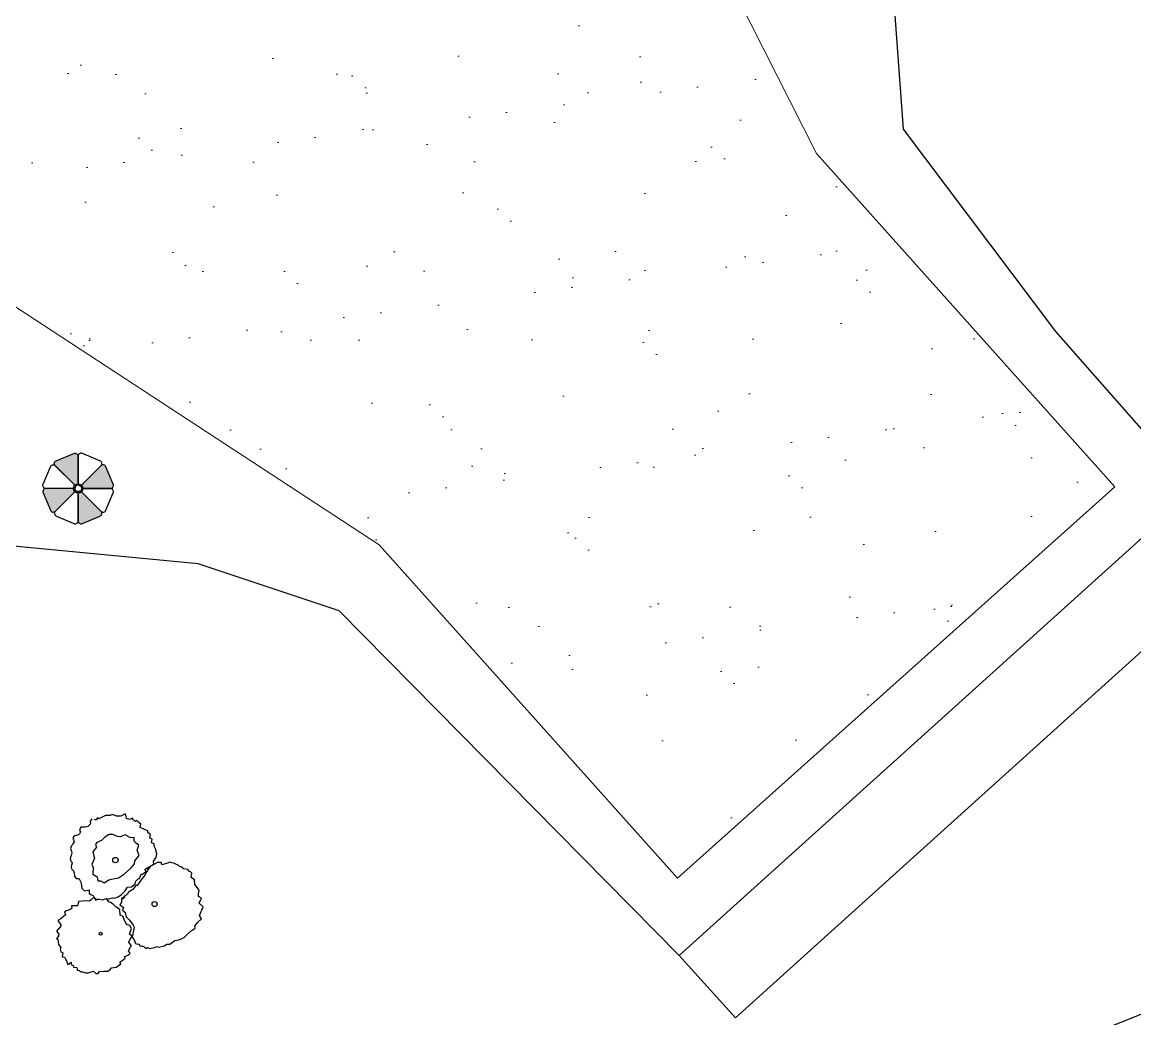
# Model space of a CAD drawing. Header units: millimetres. Extents: x 185 to 501, y 88 to 528.
# Drawn here: x 391.94 to 431.73, y 144.2 to 179.86 of the extents above; entities that cross this region are included whole.
import ezdxf

# ---------------------------------------------------------------- set-up
doc = ezdxf.new("R2010")
doc.units = ezdxf.units.MM
for name, color, linetype in [('aceras', 7, 'Continuous'), ('arboles', 84, 'Continuous'), ('cerca', 50, 'Continuous'), ('pavimento', 252, 'Continuous'), ('SITE_FURNISHINGS', 230, 'Continuous')]:
    doc.layers.add(name, color=color, linetype=linetype)
doc.layers.add('Paredes', color=141, linetype='Continuous', lineweight=9)

msp = doc.modelspace()

# ---------------------------------------------------------------- hatches: boundary and pattern name
msp.add_hatch(color=230).paths.add_polyline_path([(393.934, 164.329, 0.534511), (393.782, 164.431), (393.155, 164.171, 0.475071), (393.107, 164.008, -0.059116), (393.127, 163.992), (393.825, 163.294, -0.187719), (393.934, 163.342, 0.000562), (393.934, 163.342)])
h = msp.add_hatch(color=230)
edge = h.paths.add_edge_path()
edge.add_arc((394.106, 163.246), 0.0682, 135, 270)
edge.add_line((394.106, 163.177), (395.093, 163.177))
edge.add_arc((395.093, 163.287), 0.11, 270, 382.5)
edge.add_line((395.195, 163.329), (394.935, 163.956))
edge.add_arc((394.833, 163.914), 0.11, 22.5, 135)
edge.add_line((394.756, 163.992), (394.058, 163.294))
edge = h.paths.add_edge_path()
edge.add_arc((394.009, 163.013), 0.0682, 45, 180)
edge.add_line((393.941, 163.013), (393.941, 162.026))
edge.add_arc((394.051, 162.026), 0.11, 180, 292.5)
edge.add_line((394.093, 161.924), (394.72, 162.184))
edge.add_arc((394.678, 162.285), 0.11, 292.5, 405)
edge.add_line((394.756, 162.363), (394.058, 163.061))
edge = h.paths.add_edge_path()
edge.add_arc((393.049, 162.441), 0.11, 202.5, 315)
edge.add_line((393.127, 162.363), (393.825, 163.061))
edge.add_arc((393.777, 163.109), 0.0682, 315, 450)
edge.add_line((393.777, 163.177), (392.79, 163.177))
edge.add_arc((392.79, 163.067), 0.11, 90, 202.5)
edge.add_line((392.688, 163.025), (392.948, 162.399))
at = {"layer": 'Paredes'}
h = msp.add_hatch(dxfattribs=at)
h.set_pattern_fill('AR-SAND', color=256, scale=0.1, style=0)
h.set_pattern_definition([(37.5, (-1937.9465, 84.6386), (-0.160003, 4.8941324), [0, -3.8608, 0, -4.318, 0, -4.1275]), (7.5, (-1937.9465, 84.6386), (4.495233, 7.168251), [0, -2.0828, 0, -3.4798, 0, -1.3335]), (327.5, (-1941.0707, 84.6386), (7.909924, 0.014372), [0, -1.27, 0, -4.572, 0, -5.969]), (317.5, (-1941.071, 84.6386), (7.635565, 2.229293), [0, -0.635, 0, -2.9972, 0, -3.429])])
h.paths.add_polyline_path([(404.703, 161.158), (415.372, 149.235), (431.021, 163.238), (420.352, 175.161), (404.451, 206.557), (375.26, 180.437)])

# ---------------------------------------------------------------- linework, layer by layer
at = {"layer": 'aceras'}
for p, q in [((415.435, 146.464), (433.879, 163.125)), ((417.446, 144.238), (435.89, 160.899)), ((417.446, 144.238), (435.89, 160.899)), ((415.435, 146.464), (417.446, 144.238))]:
    msp.add_line(p, q, dxfattribs=at)
for points in [[(359.006, 138.686), (400.473, 138.686, 0.077072), (460.859, 148.303), (388.599, 311.752)], [(359.006, 138.686), (400.473, 138.686, 0.077072), (460.859, 148.303), (388.599, 311.752)], [(361.939, 136.286), (400.476, 136.286, 0.073569), (458.689, 145.14, 0.515025), (461.377, 151.212), (391.564, 309.126)], [(361.939, 136.286), (400.476, 136.286, 0.073569), (458.689, 145.14, 0.515025), (461.377, 151.212), (391.564, 309.126)], [(361.944, 136.436), (400.476, 136.436, 0.073578), (458.652, 145.286, 0.516303), (461.244, 151.143), (391.432, 309.053)], [(361.944, 136.436), (400.476, 136.436, 0.073578), (458.652, 145.286, 0.516303), (461.244, 151.143), (391.432, 309.053)]]:
    msp.add_lwpolyline(points, format="xyb", dxfattribs=at)
at = {"layer": 'arboles', "linetype": 'Continuous'}
for p, q in [((394.391, 151.307), (394.364, 151.241)), ((394.364, 151.241), (394.385, 151.174)), ((394.433, 151.352), (394.391, 151.307)), ((394.592, 151.307), (394.529, 151.337)), ((394.529, 151.337), (394.529, 151.337)), ((394.619, 151.389), (394.592, 151.307)), ((394.674, 151.359), (394.619, 151.389)), ((394.819, 151.426), (394.674, 151.359)), ((394.923, 151.471), (394.819, 151.426)), ((395.081, 151.478), (394.923, 151.471)), ((395.171, 151.508), (395.081, 151.478)), ((395.316, 151.448), (395.171, 151.508)), ((395.468, 151.456), (395.316, 151.448)), ((395.626, 151.53), (395.468, 151.456)), ((395.654, 151.434), (395.626, 151.53)), ((395.668, 151.367), (395.654, 151.434)), ((395.792, 151.337), (395.668, 151.367)), ((395.875, 151.382), (395.792, 151.337)), ((395.923, 151.315), (395.875, 151.382)), ((395.985, 151.263), (395.923, 151.315)), ((396.04, 151.293), (395.985, 151.263)), ((396.109, 151.226), (396.04, 151.293)), ((396.185, 151.167), (396.109, 151.226)), ((393.991, 150.818), (393.95, 150.788)), ((394.019, 151.041), (393.984, 150.937)), ((393.984, 150.937), (394.019, 150.885)), ((394.019, 150.885), (393.991, 150.818)), ((394.033, 151.063), (394.019, 151.041)), ((394.116, 151.055), (394.033, 151.063)), ((394.178, 151.063), (394.116, 151.055)), ((394.233, 151.07), (394.178, 151.063)), ((394.295, 151.085), (394.233, 151.07)), ((394.309, 151.1), (394.295, 151.085)), ((394.385, 151.174), (394.309, 151.1)), ((396.157, 151.041), (396.185, 151.167)), ((396.316, 150.974), (396.157, 151.041)), ((396.433, 150.929), (396.316, 150.974)), ((396.433, 150.863), (396.433, 150.929)), ((396.523, 150.796), (396.433, 150.863)), ((393.722, 150.41), (393.688, 150.373)), ((393.75, 150.462), (393.722, 150.41)), ((393.777, 150.707), (393.75, 150.655)), ((393.75, 150.655), (393.771, 150.618)), ((393.798, 150.536), (393.75, 150.462)), ((393.771, 150.618), (393.798, 150.536)), ((393.826, 150.744), (393.777, 150.707)), ((393.95, 150.788), (393.826, 150.744)), ((394.609, 150.513), (394.564, 150.435)), ((394.564, 150.435), (394.6, 150.337)), ((394.773, 150.582), (394.609, 150.513)), ((394.892, 150.699), (394.773, 150.582)), ((395.047, 150.797), (394.892, 150.699)), ((395.183, 150.797), (395.047, 150.797)), ((395.347, 150.719), (395.183, 150.797)), ((395.438, 150.709), (395.347, 150.719)), ((395.621, 150.787), (395.438, 150.709)), ((395.785, 150.689), (395.621, 150.787)), ((395.867, 150.68), (395.785, 150.689)), ((395.939, 150.689), (395.867, 150.68)), ((395.994, 150.494), (395.93, 150.621)), ((395.949, 150.562), (395.939, 150.689)), ((396.112, 150.415), (395.994, 150.494)), ((396.049, 150.239), (396.112, 150.415)), ((396.502, 150.662), (396.523, 150.796)), ((396.592, 150.625), (396.502, 150.662)), ((396.564, 150.492), (396.592, 150.625)), ((396.654, 150.455), (396.564, 150.492)), ((396.654, 150.373), (396.654, 150.455)), ((393.688, 150.373), (393.667, 150.299)), ((393.667, 150.299), (393.688, 150.232)), ((393.688, 150.047), (393.667, 149.988)), ((393.688, 150.232), (393.709, 150.136)), ((393.709, 150.136), (393.688, 150.047)), ((394.6, 150.337), (394.464, 150.171)), ((394.464, 150.171), (394.5, 150.014)), ((394.5, 150.014), (394.528, 149.945)), ((395.967, 149.847), (396.122, 150.043)), ((396.122, 150.043), (396.049, 150.239)), ((396.702, 150.277), (396.654, 150.373)), ((396.751, 150.099), (396.702, 150.277)), ((396.73, 149.988), (396.751, 150.099)), ((393.667, 149.988), (393.66, 149.899)), ((393.66, 149.899), (393.702, 149.817)), ((393.715, 149.736), (393.695, 149.647)), ((393.695, 149.647), (393.702, 149.573)), ((393.702, 149.817), (393.729, 149.788)), ((393.729, 149.788), (393.715, 149.736)), ((394.528, 149.945), (394.427, 149.72)), ((394.427, 149.72), (394.482, 149.613)), ((394.482, 149.613), (394.464, 149.378)), ((395.839, 149.603), (395.958, 149.75)), ((395.958, 149.75), (395.967, 149.847)), ((396.337, 149.558), (396.454, 149.624)), ((396.516, 149.647), (396.427, 149.535)), ((396.454, 149.624), (396.647, 149.728)), ((396.558, 149.669), (396.516, 149.647)), ((396.778, 149.788), (396.558, 149.669)), ((396.633, 149.832), (396.73, 149.988)), ((396.647, 149.728), (396.633, 149.832)), ((396.909, 149.795), (396.778, 149.788)), ((396.937, 149.713), (396.909, 149.795)), ((397.172, 149.78), (396.937, 149.713)), ((397.234, 149.81), (397.172, 149.78)), ((397.296, 149.78), (397.234, 149.81)), ((397.358, 149.765), (397.296, 149.78)), ((397.434, 149.728), (397.358, 149.765)), ((397.523, 149.699), (397.434, 149.728)), ((397.565, 149.654), (397.523, 149.699)), ((397.62, 149.639), (397.565, 149.654)), ((397.703, 149.565), (397.62, 149.639)), ((393.702, 149.573), (393.722, 149.528)), ((393.722, 149.528), (393.75, 149.521)), ((393.75, 149.521), (393.771, 149.491)), ((393.771, 149.491), (393.798, 149.424)), ((393.798, 149.424), (393.812, 149.306)), ((393.812, 149.306), (393.867, 149.224)), ((393.867, 149.224), (393.957, 149.224)), ((393.957, 149.224), (393.978, 149.209)), ((393.978, 149.209), (394.053, 149.068)), ((394.464, 149.378), (394.619, 149.28)), ((394.619, 149.28), (394.646, 149.133)), ((395.138, 149.192), (395.384, 149.24)), ((395.384, 149.24), (395.602, 149.387)), ((395.602, 149.387), (395.839, 149.603)), ((396.006, 149.12), (396.082, 149.209)), ((396.082, 149.209), (396.137, 149.224)), ((396.137, 149.224), (396.171, 149.313)), ((396.171, 149.313), (396.199, 149.372)), ((396.323, 149.343), (396.178, 149.157)), ((396.199, 149.372), (396.24, 149.372)), ((396.24, 149.372), (396.358, 149.476)), ((396.399, 149.469), (396.323, 149.343)), ((396.358, 149.476), (396.337, 149.558)), ((396.427, 149.535), (396.399, 149.469)), ((397.861, 149.543), (397.703, 149.565)), ((397.917, 149.469), (397.861, 149.543)), ((397.958, 149.454), (397.917, 149.469)), ((398.006, 149.409), (397.958, 149.454)), ((397.986, 149.261), (398.006, 149.409)), ((398.096, 149.172), (397.986, 149.261)), ((394.053, 149.068), (394.06, 148.935)), ((394.06, 148.935), (394.074, 148.876)), ((394.074, 148.876), (394.164, 148.779)), ((394.24, 148.787), (394.336, 148.809)), ((394.336, 148.809), (394.336, 148.683)), ((394.646, 149.133), (394.737, 149.133)), ((394.737, 149.133), (394.874, 149.064)), ((394.874, 149.064), (395.038, 149.172)), ((395.038, 149.172), (395.138, 149.192)), ((395.606, 148.772), (395.702, 148.913)), ((395.702, 148.913), (395.847, 148.927)), ((395.895, 148.831), (395.744, 148.735)), ((395.847, 148.927), (395.985, 149.031)), ((396.006, 148.965), (395.895, 148.831)), ((395.985, 149.031), (396.006, 149.12)), ((396.054, 148.965), (396.006, 148.965)), ((396.178, 149.157), (396.054, 148.965)), ((398.117, 149.009), (398.096, 149.172)), ((398.199, 148.898), (398.117, 149.009)), ((398.268, 148.801), (398.199, 148.898)), ((394.24, 148.423), (393.957, 148.401)), ((394.164, 148.779), (394.24, 148.787)), ((394.35, 148.408), (394.24, 148.423)), ((394.336, 148.683), (394.391, 148.646)), ((394.412, 148.468), (394.35, 148.408)), ((394.391, 148.646), (394.474, 148.609)), ((394.488, 148.535), (394.412, 148.468)), ((394.474, 148.609), (394.557, 148.446)), ((394.571, 148.483), (394.488, 148.535)), ((394.557, 148.446), (394.619, 148.483)), ((394.619, 148.483), (394.695, 148.483)), ((394.695, 148.483), (394.819, 148.46)), ((394.819, 148.46), (394.895, 148.497)), ((394.895, 148.497), (394.985, 148.475)), ((395.04, 148.386), (394.957, 148.52)), ((394.985, 148.475), (395.164, 148.527)), ((395.164, 148.527), (395.226, 148.512)), ((395.226, 148.512), (395.371, 148.564)), ((395.371, 148.564), (395.488, 148.646)), ((395.488, 148.646), (395.606, 148.772)), ((395.495, 148.512), (395.488, 148.379)), ((395.606, 148.564), (395.495, 148.512)), ((395.585, 148.572), (395.523, 148.497)), ((395.523, 148.497), (395.606, 148.564)), ((395.695, 148.653), (395.585, 148.572)), ((395.744, 148.735), (395.695, 148.653)), ((398.248, 148.668), (398.268, 148.801)), ((398.248, 148.579), (398.248, 148.668)), ((398.351, 148.52), (398.248, 148.579)), ((398.268, 148.342), (398.351, 148.52)), ((393.515, 148.06), (393.446, 148.016)), ((393.446, 148.016), (393.488, 147.919)), ((393.64, 148.097), (393.515, 148.06)), ((393.715, 148.164), (393.64, 148.097)), ((393.757, 148.245), (393.702, 148.238)), ((393.702, 148.238), (393.715, 148.164)), ((393.833, 148.238), (393.757, 148.245)), ((393.915, 148.245), (393.833, 148.238)), ((393.957, 148.401), (393.915, 148.245)), ((395.102, 148.357), (395.04, 148.386)), ((395.192, 148.305), (395.102, 148.357)), ((395.295, 148.193), (395.192, 148.305)), ((395.426, 148.112), (395.295, 148.193)), ((395.447, 147.912), (395.426, 148.112)), ((395.488, 148.379), (395.433, 148.275)), ((395.433, 148.275), (395.557, 148.179)), ((395.557, 148.179), (395.53, 148.082)), ((395.53, 148.082), (395.626, 148.001)), ((398.413, 148.208), (398.268, 148.342)), ((398.275, 147.897), (398.413, 148.208)), ((393.322, 147.778), (393.212, 147.719)), ((393.212, 147.719), (393.315, 147.563)), ((393.488, 147.919), (393.322, 147.778)), ((395.55, 147.86), (395.447, 147.912)), ((395.571, 147.778), (395.55, 147.86)), ((395.675, 147.571), (395.571, 147.778)), ((395.626, 148.001), (395.661, 147.852)), ((395.661, 147.852), (395.778, 147.726)), ((395.778, 147.726), (395.909, 147.556)), ((398.11, 147.511), (398.206, 147.645)), ((398.206, 147.645), (398.351, 147.778)), ((398.351, 147.778), (398.275, 147.897)), ((393.315, 147.519), (393.164, 147.341)), ((393.164, 147.341), (393.246, 147.23)), ((393.246, 147.23), (393.239, 147.17)), ((393.315, 147.563), (393.315, 147.519)), ((395.792, 147.534), (395.675, 147.571)), ((395.771, 147.23), (395.854, 147.437)), ((395.868, 147.155), (395.771, 147.23)), ((395.854, 147.437), (395.792, 147.534)), ((395.944, 147.482), (395.875, 147.118)), ((395.909, 147.556), (395.944, 147.482)), ((397.737, 147.104), (397.834, 147.222)), ((397.834, 147.222), (397.986, 147.348)), ((397.986, 147.348), (398.124, 147.445)), ((398.124, 147.445), (398.11, 147.511)), ((393.239, 147.17), (393.17, 147.059)), ((393.17, 147.059), (393.212, 147.052)), ((393.212, 147.052), (393.233, 146.859)), ((393.233, 146.859), (393.315, 146.755)), ((395.75, 146.948), (395.806, 147.052)), ((395.854, 146.807), (395.75, 146.948)), ((395.806, 147.052), (395.868, 147.155)), ((395.875, 147.118), (395.944, 147.029)), ((395.944, 147.029), (395.992, 146.889)), ((395.992, 146.889), (396.054, 146.874)), ((396.054, 146.874), (396.116, 146.881)), ((396.116, 146.881), (396.164, 146.8)), ((397.013, 146.807), (397.116, 146.866)), ((397.116, 146.866), (397.22, 146.866)), ((397.22, 146.866), (397.392, 147)), ((397.392, 147), (397.544, 147.029)), ((397.544, 147.029), (397.737, 147.104)), ((393.315, 146.755), (393.295, 146.688)), ((393.295, 146.688), (393.322, 146.599)), ((393.322, 146.599), (393.398, 146.555)), ((393.398, 146.555), (393.37, 146.414)), ((395.599, 146.414), (395.716, 146.481)), ((395.716, 146.481), (395.806, 146.547)), ((395.744, 146.614), (395.806, 146.763)), ((395.806, 146.547), (395.744, 146.614)), ((395.806, 146.763), (395.854, 146.807)), ((396.164, 146.8), (396.213, 146.807)), ((396.213, 146.807), (396.302, 146.77)), ((396.302, 146.77), (396.358, 146.718)), ((396.358, 146.718), (396.42, 146.748)), ((396.42, 146.748), (396.509, 146.718)), ((396.509, 146.718), (396.668, 146.755)), ((396.668, 146.755), (396.758, 146.792)), ((396.758, 146.792), (396.813, 146.763)), ((396.813, 146.763), (397.013, 146.807)), ((393.37, 146.414), (393.446, 146.407)), ((393.446, 146.407), (393.495, 146.31)), ((393.495, 146.31), (393.522, 146.273)), ((393.522, 146.273), (393.577, 146.147)), ((393.577, 146.147), (393.619, 146.162)), ((393.619, 146.162), (393.695, 146.229)), ((393.695, 146.229), (393.688, 146.147)), ((393.688, 146.147), (393.757, 146.11)), ((393.757, 146.11), (393.777, 146.051)), ((393.777, 146.051), (393.888, 146.036)), ((393.888, 146.036), (393.902, 145.984)), ((395.081, 145.969), (395.13, 146.028)), ((395.13, 146.028), (395.302, 146.051)), ((395.302, 146.051), (395.468, 146.162)), ((395.426, 146.229), (395.557, 146.318)), ((395.468, 146.162), (395.426, 146.229)), ((395.557, 146.318), (395.619, 146.37)), ((395.619, 146.37), (395.599, 146.414)), ((393.902, 145.984), (393.909, 145.94)), ((393.909, 145.94), (393.971, 145.932)), ((393.971, 145.932), (394.047, 145.88)), ((394.047, 145.88), (394.109, 145.88)), ((394.109, 145.88), (394.205, 145.843)), ((394.205, 145.843), (394.302, 145.843)), ((394.302, 145.843), (394.495, 145.902)), ((394.495, 145.902), (394.571, 145.821)), ((394.571, 145.821), (394.66, 145.821)), ((394.66, 145.821), (394.709, 145.895)), ((394.709, 145.895), (394.854, 145.902)), ((394.854, 145.902), (395.005, 145.902)), ((395.005, 145.902), (395.081, 145.969))]:
    msp.add_line(p, q, dxfattribs=at)
for centre, radius in [((395.274, 149.877), 0.0974), ((396.675, 148.305), 0.09), ((394.743, 147.244), 0.0532)]:
    msp.add_circle(centre, radius, dxfattribs=at)
at = {"layer": 'cerca'}
msp.add_lwpolyline([(443.487, 169.564), (448.097, 159.983), (446.618, 150.234), (429.566, 143.399), (409.071, 140.013), (391.575, 143.65), (371.194, 146.195), (366.427, 140.964), (360.635, 142.826)], dxfattribs=at)
at = {"layer": 'Paredes'}
for p, q in [((420.352, 175.161), (404.451, 206.557)), ((404.703, 161.158), (375.26, 180.437)), ((431.021, 163.238), (420.352, 175.161)), ((415.372, 149.235), (431.021, 163.238)), ((415.372, 149.235), (404.703, 161.158))]:
    msp.add_line(p, q, dxfattribs=at)
at = {"layer": 'pavimento'}
for points in [[(408.323, 211.881), (415.507, 209.344), (419.136, 200.961), (423.219, 195.977), (422.765, 185.328), (423.446, 176.039), (428.889, 168.789), (433.879, 163.125)], [(415.435, 146.464), (403.278, 158.795), (398.228, 160.476), (388.501, 161.41), (380.646, 162.158), (377.279, 167.576), (370.545, 173.928), (365.869, 175.983), (364.186, 182.896)]]:
    msp.add_lwpolyline(points, dxfattribs=at)
at = {"layer": 'SITE_FURNISHINGS', "color": 230, "linetype": 'Continuous'}
for points in [[(393.934, 163.342, -0.668179), (393.818, 163.294), (393.12, 163.992, -0.534511), (393.155, 164.171), (393.782, 164.431, -0.534511), (393.934, 164.329)], [(393.941, 163.342, 0.668179), (394.058, 163.294), (394.756, 163.992, 0.534511), (394.72, 164.171), (394.093, 164.431, 0.534511), (393.941, 164.329)], [(393.825, 163.294, -0.668179), (393.777, 163.177), (392.79, 163.177, -0.534511), (392.688, 163.329), (392.948, 163.956, -0.534511), (393.127, 163.992)], [(394.058, 163.294, 0.668179), (394.106, 163.177), (395.093, 163.177, 0.534511), (395.195, 163.329), (394.935, 163.956, 0.534511), (394.756, 163.992)], [(392.948, 162.399, 0.534511), (393.127, 162.363), (393.825, 163.061, 0.668179), (393.777, 163.177), (392.79, 163.177, 0.534511), (392.688, 163.025)], [(393.777, 163.177, -1), (394.106, 163.177, -1)], [(394.106, 163.177, 0.668179), (394.058, 163.061), (394.756, 162.363, 0.534511), (394.935, 162.399), (395.195, 163.025, 0.534511), (395.093, 163.177)], [(393.941, 163.013, 0.668179), (393.825, 163.061), (393.127, 162.363, 0.534511), (393.163, 162.184), (393.789, 161.924, 0.534511), (393.941, 162.026)], [(394.058, 163.061, 0.668179), (393.941, 163.013), (393.941, 162.026, 0.534511), (394.093, 161.924), (394.72, 162.184, 0.534511), (394.756, 162.363)]]:
    msp.add_lwpolyline(points, format="xyb", close=True, dxfattribs=at)

doc.saveas('drawing.dxf')
